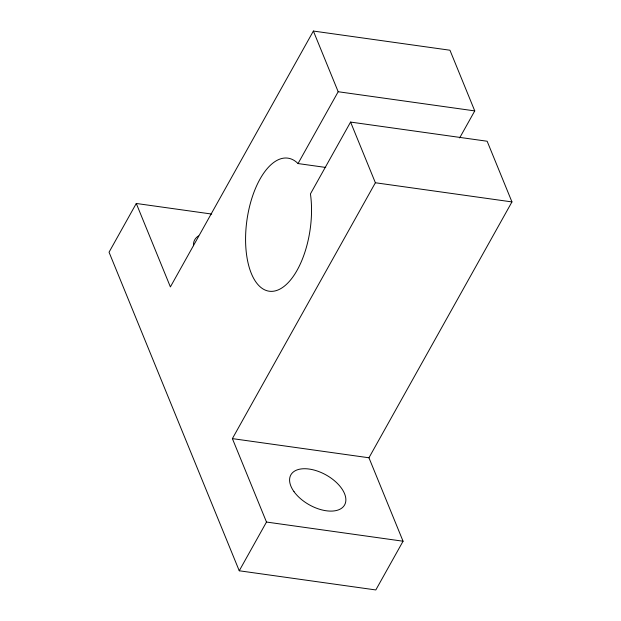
<?xml version="1.0" encoding="UTF-8"?>
<svg xmlns="http://www.w3.org/2000/svg" width="621" height="621" viewBox="0 0 621 621"><rect width="100%" height="100%" fill="white"/><g stroke="black" fill="none" stroke-linecap="round" stroke-linejoin="round"><path stroke-width="0.93" d="M211.73 214.059L136.286 203.471L109.048 252.204L239.248 570.777L375.821 589.95L403.06 541.217L368.959 457.778L511.952 201.918L487.151 141.239L350.578 122.073L310.438 193.899A67.184 31.943 -82 0 1 277.315 290.248A67.184 31.943 -82 0 1 247.406 217.071A67.184 31.943 -82 0 1 298.033 163.556L338.181 91.729L313.38 31.05L449.953 50.223L474.755 110.903L459.641 137.94M313.38 31.05L170.387 286.91L136.286 203.471M239.248 570.777L266.487 522.044L232.386 438.612L375.379 182.753L350.578 122.073M338.181 91.729L474.755 110.903M298.033 163.556L325.73 167.445M375.379 182.753L511.952 201.918M232.386 438.612L368.959 457.778M266.487 522.044L403.06 541.217M193.504 245.737A30.794 17.132 29.2 0 1 198.526 235.933M294.02 491.677A30.794 17.132 29.2 0 0 342.722 507.326A30.794 17.132 29.2 0 0 316.431 470.741A30.794 17.132 29.2 0 0 294.02 491.677"/></g></svg>
